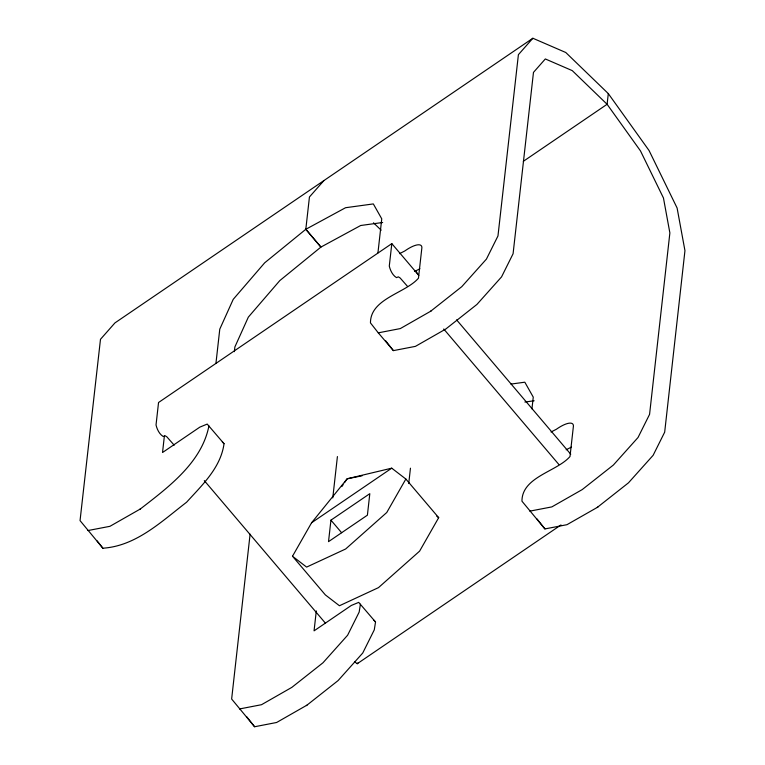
<?xml version="1.0" encoding="UTF-8"?>
<svg xmlns="http://www.w3.org/2000/svg" width="765" height="765" viewBox="0 0 765 765"><rect width="100%" height="100%" fill="white"/><g stroke="black" fill="none" stroke-linecap="round" stroke-linejoin="round"><path stroke-width="1.15" d="M164.37 436.107L162.534 452.507L199.808 427.147L207.21 424.078L224.03 443.7C220.789 467.683 202.046 485.211 186.564 502.251C161.884 521.166 136.906 545.302 104.403 548.084L102.998 548.352L80.048 520.611L100.483 339.306L114.951 322.897L532.87 38.25L565.775 52.498L608.299 93.588L649.045 150.504L677.102 207.994L684.952 250.662L664.68 432.158L653.138 455.299L628.476 482.83L597.312 507.396L566.951 524.694L544.91 528.931L521.96 501.19C521.864 476.853 556.901 471.623 570.002 456.523L573.425 426.067A21.984 6.971 -40.3 0 0 556.308 429.299L551.049 431.986M215.96 363.212L219.775 329.151L233.229 299.335L264.69 262.806L305.818 229.29L320.927 247.076L360.688 225.503L382.663 222.491M234.358 351.642L234.884 346.947L248.338 317.131L279.799 280.602L320.927 247.076L305.809 229.299L309.443 196.978L323.911 180.578M250.098 534.18L231.642 699.028L254.592 726.75L276.624 722.485L306.956 705.158L338.101 680.573L362.744 653.014L374.276 629.863L375.539 621.993L358.709 602.38L351.307 605.459L314.061 630.848L316.299 610.939M332.775 497.91L337.413 456.571M330.939 520.152L328.52 541.658L367.401 515.18L369.811 493.674L330.939 520.152L341.63 532.736M377.939 252.89L381.754 218.828L373.33 203.92L345.57 207.717L305.809 229.299M174.181 445.173L166.894 436.872L165.077 435.715L163.241 436.519C159.321 434.176 157.026 429.261 156.031 424.967L158.546 402.505L391.814 243.624L389.289 266.086C390.284 270.38 392.579 275.295 396.509 277.638L398.345 276.834L400.152 277.991L407.439 286.292M408.73 483.547L410.451 468.19M531.943 408.864L533.262 397.121L524.819 382.194L510.934 384.087M608.299 93.588L607.104 104.279L640.477 150.896L663.456 197.982L669.872 232.923L649.571 414.372L638.029 437.504L613.367 465.043L582.203 489.6L551.842 506.899L529.801 511.144M208.922 425.914C201.74 462.729 168.147 487.353 140.291 509.021L139.641 509.414M360.42 604.207L359.158 612.086L347.616 635.227L322.973 662.786L291.828 687.381L261.506 704.708L239.474 708.964M292.498 556.241L311.584 522.763L347.157 478.794L391.737 468.17L405.852 479.033L438.689 517.676L419.603 551.144L378.493 587.625L339.45 605.746L325.335 594.883L292.498 556.241L306.612 567.095L345.656 548.983L386.765 512.502L405.852 479.033M341.831 486.607L343.16 484.656M344.499 482.705L347.157 478.794L362.027 475.82M532.87 38.25L518.402 54.659L497.967 235.955L486.425 259.106L461.783 286.665L430.647 311.25L400.315 328.577L378.283 332.842L370.461 322.906C370.365 298.56 405.364 293.301 418.465 278.192L421.878 247.726A21.984 6.962 -40.4 0 0 404.771 250.987L399.521 253.674M354.491 661.706L357.236 663.724L358.116 662.786M430.647 311.25L431.231 310.8M306.363 705.607L306.956 705.158M523.317 161.339L607.104 104.279L572.268 70.629L545.321 58.953L533.473 72.388L513.086 253.741L501.553 276.892L476.911 304.451L445.766 329.036L415.433 346.363L393.401 350.628L378.283 332.842M311.584 522.763L391.737 468.17M357.236 663.724L560.975 524.953M597.312 507.396L597.953 507.004M140.291 509.021L109.93 526.32L87.889 530.556M414.64 271.46L419.899 268.764M566.157 449.772L571.407 447.095M524.886 402.036L534.142 400.774M436.805 516.232L438.689 517.676M373.511 222.806L381.152 230.189M222.319 441.874L224.03 443.7M373.827 620.157L375.539 621.993M391.814 243.624L418.809 275.4M456.6 319.875L570.757 454.219M443.738 328.998L558.785 464.393M204.293 480.611L325.517 623.274M537.068 518.986L544.91 528.931M385.579 340.693L393.401 350.628M246.77 716.805L254.592 726.75M97.107 540.874L102.998 548.352M415.519 270.887L418.302 274.769"/></g></svg>
